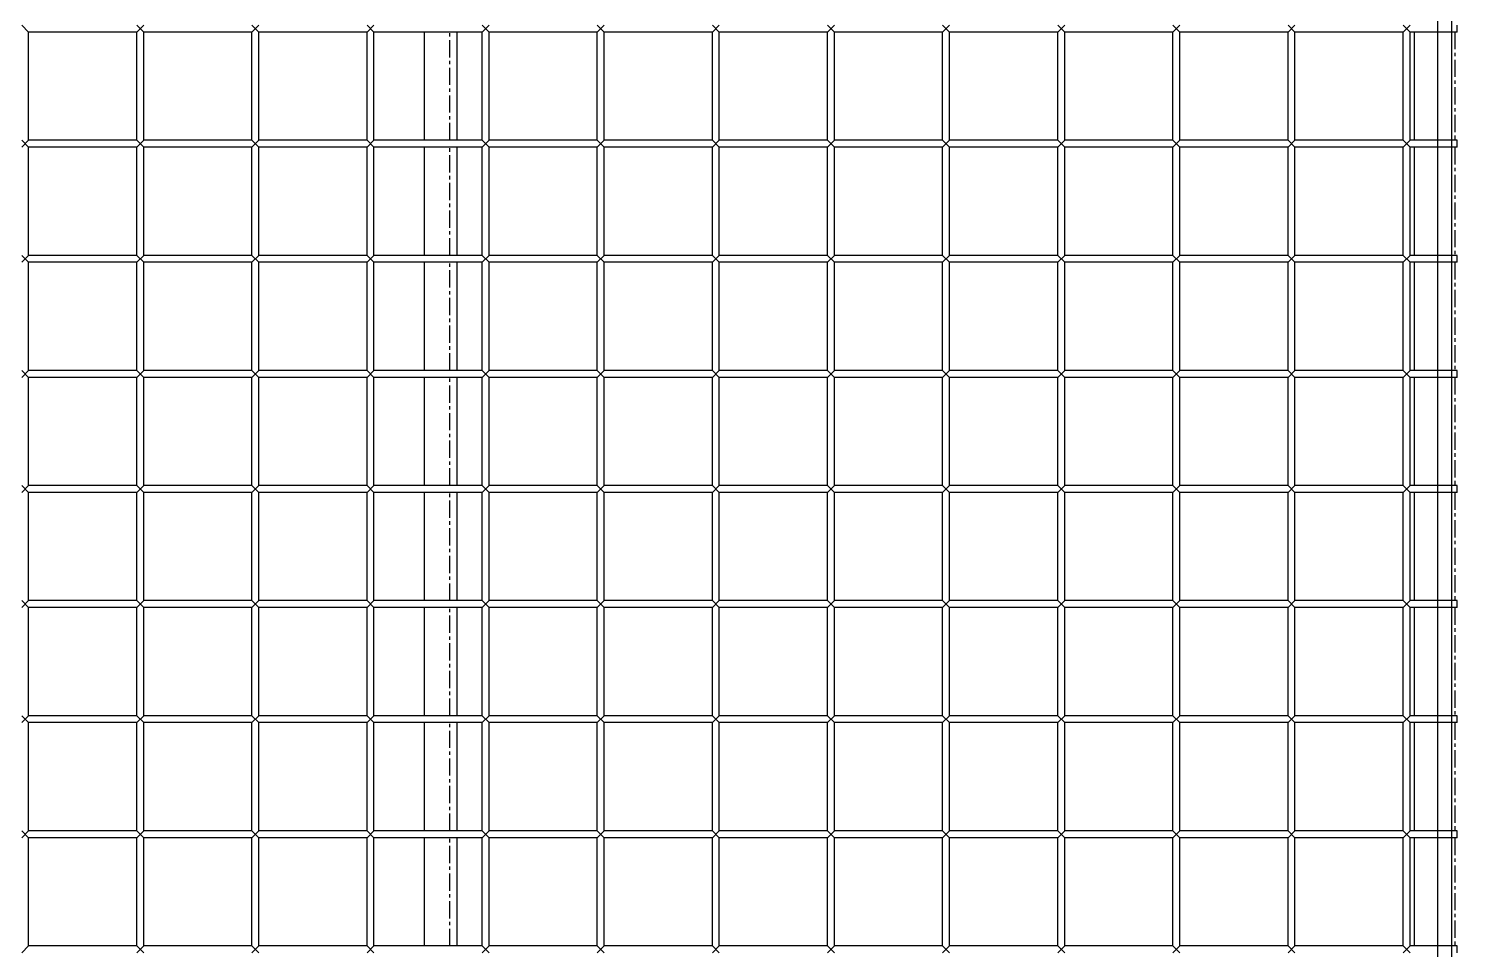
# Model space of a CAD drawing. Header units: millimetres. Extents: x -198529 to 244266, y -64 to 158464.
# Drawn here: x -167832 to -167211, y 97567 to 97967 of the extents above; entities that cross this region are included whole.
import ezdxf

# ---------------------------------------------------------------- set-up
doc = ezdxf.new("R2010")
doc.units = ezdxf.units.MM
doc.linetypes.add('CENTER', pattern=[12, 7.5, -1.5, 1.5, -1.5])
doc.layers.add('0-DCC', color=30, linetype='Continuous')
doc.layers.add('0-DCC-STRUC', color=180, linetype='Continuous')

# ---------------------------------------------------------------- blocks, each defined once
blk = doc.blocks.new('DCC2850x1800(右)')
at = {"color": 0, "linetype": 'Continuous'}
for p, q in [((62969, -72906.48), (62969, -72903.48)), ((62992.5, -72906.48), (62989.5, -72903.48)), ((62992.5, -72903.48), (62989.5, -72906.48)), ((63042.5, -72906.48), (63039.5, -72903.48)), ((63042.5, -72903.48), (63039.5, -72906.48)), ((63092.5, -72906.48), (63089.5, -72903.48)), ((63092.5, -72903.48), (63089.5, -72906.48)), ((63142.5, -72906.48), (63139.5, -72903.48)), ((63142.5, -72903.48), (63139.5, -72906.48)), ((63192.5, -72906.48), (63189.5, -72903.48)), ((63192.5, -72903.48), (63189.5, -72906.48)), ((63242.5, -72906.48), (63239.5, -72903.48)), ((63242.5, -72903.48), (63239.5, -72906.48)), ((63292.5, -72906.48), (63289.5, -72903.48)), ((63292.5, -72903.48), (63289.5, -72906.48)), ((63342.5, -72906.48), (63339.5, -72903.48)), ((63342.5, -72903.48), (63339.5, -72906.48)), ((63392.5, -72906.48), (63389.5, -72903.48)), ((63392.5, -72903.48), (63389.5, -72906.48)), ((63442.5, -72906.48), (63439.5, -72903.48)), ((63442.5, -72903.48), (63439.5, -72906.48)), ((63492.5, -72906.48), (63489.5, -72903.48)), ((63492.5, -72903.48), (63489.5, -72906.48)), ((63542.5, -72906.48), (63539.5, -72903.48)), ((63542.5, -72903.48), (63539.5, -72906.48)), ((63592.5, -72903.48), (63589.5, -72906.48)), ((62969, -72906.48), (62989.5, -72906.48)), ((62987.5, -72953.48), (62987.5, -72906.48)), ((62989.5, -72953.48), (62989.5, -72906.48)), ((62992.5, -72953.48), (62992.5, -72906.48)), ((62992.5, -72906.48), (63039.5, -72906.48)), ((63039.5, -72953.48), (63039.5, -72906.48)), ((63042.5, -72906.48), (63089.5, -72906.48)), ((63042.5, -72953.48), (63042.5, -72906.48)), ((63089.5, -72953.48), (63089.5, -72906.48)), ((63092.5, -72906.48), (63139.5, -72906.48)), ((63092.5, -72953.48), (63092.5, -72906.48)), ((63139.5, -72953.48), (63139.5, -72906.48)), ((63142.5, -72906.48), (63189.5, -72906.48)), ((63142.5, -72953.48), (63142.5, -72906.48)), ((63189.5, -72953.48), (63189.5, -72906.48)), ((63192.5, -72906.48), (63239.5, -72906.48)), ((63192.5, -72953.48), (63192.5, -72906.48)), ((63239.5, -72953.48), (63239.5, -72906.48)), ((63242.5, -72906.48), (63289.5, -72906.48)), ((63242.5, -72953.48), (63242.5, -72906.48)), ((63289.5, -72953.48), (63289.5, -72906.48)), ((63292.5, -72906.48), (63339.5, -72906.48)), ((63292.5, -72953.48), (63292.5, -72906.48)), ((63339.5, -72953.48), (63339.5, -72906.48)), ((63342.5, -72906.48), (63389.5, -72906.48)), ((63342.5, -72953.48), (63342.5, -72906.48)), ((63389.5, -72953.48), (63389.5, -72906.48)), ((63392.5, -72906.48), (63439.5, -72906.48)), ((63392.5, -72953.48), (63392.5, -72906.48)), ((63403.5, -72906.48), (63403.5, -72953.48)), ((63417.5, -72953.48), (63417.5, -72906.48)), ((63439.5, -72953.48), (63439.5, -72906.48)), ((63442.5, -72906.48), (63489.5, -72906.48)), ((63442.5, -72953.48), (63442.5, -72906.48)), ((63489.5, -72953.48), (63489.5, -72906.48)), ((63492.5, -72906.48), (63539.5, -72906.48)), ((63492.5, -72953.48), (63492.5, -72906.48)), ((63539.5, -72953.48), (63539.5, -72906.48)), ((63542.5, -72906.48), (63589.5, -72906.48)), ((63542.5, -72953.48), (63542.5, -72906.48)), ((63589.5, -72953.48), (63589.5, -72906.48)), ((62969, -72953.48), (62989.5, -72953.48)), ((62969, -72956.48), (62969, -72953.48)), ((62992.5, -72956.48), (62989.5, -72953.48)), ((62992.5, -72953.48), (62989.5, -72956.48)), ((62992.5, -72953.48), (63039.5, -72953.48)), ((63042.5, -72956.48), (63039.5, -72953.48)), ((63042.5, -72953.48), (63039.5, -72956.48)), ((63042.5, -72953.48), (63089.5, -72953.48)), ((63092.5, -72956.48), (63089.5, -72953.48)), ((63092.5, -72953.48), (63089.5, -72956.48)), ((63092.5, -72953.48), (63139.5, -72953.48)), ((63142.5, -72956.48), (63139.5, -72953.48)), ((63142.5, -72953.48), (63139.5, -72956.48)), ((63142.5, -72953.48), (63189.5, -72953.48)), ((63192.5, -72956.48), (63189.5, -72953.48)), ((63192.5, -72953.48), (63189.5, -72956.48)), ((63192.5, -72953.48), (63239.5, -72953.48)), ((63242.5, -72956.48), (63239.5, -72953.48)), ((63242.5, -72953.48), (63239.5, -72956.48)), ((63242.5, -72953.48), (63289.5, -72953.48)), ((63292.5, -72956.48), (63289.5, -72953.48)), ((63292.5, -72953.48), (63289.5, -72956.48)), ((63292.5, -72953.48), (63339.5, -72953.48)), ((63342.5, -72956.48), (63339.5, -72953.48)), ((63342.5, -72953.48), (63339.5, -72956.48)), ((63342.5, -72953.48), (63389.5, -72953.48)), ((63392.5, -72956.48), (63389.5, -72953.48)), ((63392.5, -72953.48), (63389.5, -72956.48)), ((63392.5, -72953.48), (63439.5, -72953.48)), ((63442.5, -72956.48), (63439.5, -72953.48)), ((63442.5, -72953.48), (63439.5, -72956.48)), ((63442.5, -72953.48), (63489.5, -72953.48)), ((63492.5, -72956.48), (63489.5, -72953.48)), ((63492.5, -72953.48), (63489.5, -72956.48)), ((63492.5, -72953.48), (63539.5, -72953.48)), ((63542.5, -72956.48), (63539.5, -72953.48)), ((63542.5, -72953.48), (63539.5, -72956.48)), ((63542.5, -72953.48), (63589.5, -72953.48)), ((63592.5, -72956.48), (63589.5, -72953.48)), ((63592.5, -72953.48), (63589.5, -72956.48)), ((62969, -72956.48), (62989.5, -72956.48)), ((62987.5, -73003.48), (62987.5, -72956.48)), ((62989.5, -73003.48), (62989.5, -72956.48)), ((62992.5, -73003.48), (62992.5, -72956.48)), ((62992.5, -72956.48), (63039.5, -72956.48)), ((63039.5, -73003.48), (63039.5, -72956.48)), ((63042.5, -72956.48), (63089.5, -72956.48)), ((63042.5, -73003.48), (63042.5, -72956.48)), ((63089.5, -73003.48), (63089.5, -72956.48)), ((63092.5, -72956.48), (63139.5, -72956.48)), ((63092.5, -73003.48), (63092.5, -72956.48)), ((63139.5, -73003.48), (63139.5, -72956.48)), ((63142.5, -72956.48), (63189.5, -72956.48)), ((63142.5, -73003.48), (63142.5, -72956.48)), ((63189.5, -73003.48), (63189.5, -72956.48)), ((63192.5, -72956.48), (63239.5, -72956.48)), ((63192.5, -73003.48), (63192.5, -72956.48)), ((63239.5, -73003.48), (63239.5, -72956.48)), ((63242.5, -72956.48), (63289.5, -72956.48)), ((63242.5, -73003.48), (63242.5, -72956.48)), ((63289.5, -73003.48), (63289.5, -72956.48)), ((63292.5, -72956.48), (63339.5, -72956.48)), ((63292.5, -73003.48), (63292.5, -72956.48)), ((63339.5, -73003.48), (63339.5, -72956.48)), ((63342.5, -72956.48), (63389.5, -72956.48)), ((63342.5, -73003.48), (63342.5, -72956.48)), ((63389.5, -73003.48), (63389.5, -72956.48)), ((63392.5, -72956.48), (63439.5, -72956.48)), ((63392.5, -73003.48), (63392.5, -72956.48)), ((63403.5, -72956.48), (63403.5, -73003.48)), ((63417.5, -73003.48), (63417.5, -72956.48)), ((63439.5, -73003.48), (63439.5, -72956.48)), ((63442.5, -72956.48), (63489.5, -72956.48)), ((63442.5, -73003.48), (63442.5, -72956.48)), ((63489.5, -73003.48), (63489.5, -72956.48)), ((63492.5, -72956.48), (63539.5, -72956.48)), ((63492.5, -73003.48), (63492.5, -72956.48)), ((63539.5, -73003.48), (63539.5, -72956.48)), ((63542.5, -72956.48), (63589.5, -72956.48)), ((63542.5, -73003.48), (63542.5, -72956.48)), ((63589.5, -73003.48), (63589.5, -72956.48)), ((62969, -73003.48), (62989.5, -73003.48)), ((62969, -73006.48), (62969, -73003.48)), ((62992.5, -73006.48), (62989.5, -73003.48)), ((62992.5, -73003.48), (62989.5, -73006.48)), ((62992.5, -73003.48), (63039.5, -73003.48)), ((63042.5, -73006.48), (63039.5, -73003.48)), ((63042.5, -73003.48), (63039.5, -73006.48)), ((63042.5, -73003.48), (63089.5, -73003.48)), ((63092.5, -73006.48), (63089.5, -73003.48)), ((63092.5, -73003.48), (63089.5, -73006.48)), ((63092.5, -73003.48), (63139.5, -73003.48)), ((63142.5, -73006.48), (63139.5, -73003.48)), ((63142.5, -73003.48), (63139.5, -73006.48)), ((63142.5, -73003.48), (63189.5, -73003.48)), ((63192.5, -73006.48), (63189.5, -73003.48)), ((63192.5, -73003.48), (63189.5, -73006.48)), ((63192.5, -73003.48), (63239.5, -73003.48)), ((63242.5, -73006.48), (63239.5, -73003.48)), ((63242.5, -73003.48), (63239.5, -73006.48)), ((63242.5, -73003.48), (63289.5, -73003.48)), ((63292.5, -73006.48), (63289.5, -73003.48)), ((63292.5, -73003.48), (63289.5, -73006.48)), ((63292.5, -73003.48), (63339.5, -73003.48)), ((63342.5, -73006.48), (63339.5, -73003.48)), ((63342.5, -73003.48), (63339.5, -73006.48)), ((63342.5, -73003.48), (63389.5, -73003.48)), ((63392.5, -73006.48), (63389.5, -73003.48)), ((63392.5, -73003.48), (63389.5, -73006.48)), ((63392.5, -73003.48), (63439.5, -73003.48)), ((63442.5, -73006.48), (63439.5, -73003.48)), ((63442.5, -73003.48), (63439.5, -73006.48)), ((63442.5, -73003.48), (63489.5, -73003.48)), ((63492.5, -73006.48), (63489.5, -73003.48)), ((63492.5, -73003.48), (63489.5, -73006.48)), ((63492.5, -73003.48), (63539.5, -73003.48)), ((63542.5, -73006.48), (63539.5, -73003.48)), ((63542.5, -73003.48), (63539.5, -73006.48)), ((63542.5, -73003.48), (63589.5, -73003.48)), ((63592.5, -73006.48), (63589.5, -73003.48)), ((63592.5, -73003.48), (63589.5, -73006.48)), ((62969, -73006.48), (62989.5, -73006.48)), ((62987.5, -73053.48), (62987.5, -73006.48)), ((62989.5, -73053.48), (62989.5, -73006.48)), ((62992.5, -73053.48), (62992.5, -73006.48)), ((62992.5, -73006.48), (63039.5, -73006.48)), ((63039.5, -73053.48), (63039.5, -73006.48)), ((63042.5, -73006.48), (63089.5, -73006.48)), ((63042.5, -73053.48), (63042.5, -73006.48)), ((63089.5, -73053.48), (63089.5, -73006.48)), ((63092.5, -73006.48), (63139.5, -73006.48)), ((63092.5, -73053.48), (63092.5, -73006.48)), ((63139.5, -73053.48), (63139.5, -73006.48)), ((63142.5, -73006.48), (63189.5, -73006.48)), ((63142.5, -73053.48), (63142.5, -73006.48)), ((63189.5, -73053.48), (63189.5, -73006.48)), ((63192.5, -73006.48), (63239.5, -73006.48)), ((63192.5, -73053.48), (63192.5, -73006.48)), ((63239.5, -73053.48), (63239.5, -73006.48)), ((63242.5, -73006.48), (63289.5, -73006.48)), ((63242.5, -73053.48), (63242.5, -73006.48)), ((63289.5, -73053.48), (63289.5, -73006.48)), ((63292.5, -73006.48), (63339.5, -73006.48)), ((63292.5, -73053.48), (63292.5, -73006.48)), ((63339.5, -73053.48), (63339.5, -73006.48)), ((63342.5, -73006.48), (63389.5, -73006.48)), ((63342.5, -73053.48), (63342.5, -73006.48)), ((63389.5, -73053.48), (63389.5, -73006.48)), ((63392.5, -73006.48), (63439.5, -73006.48)), ((63392.5, -73053.48), (63392.5, -73006.48)), ((63403.5, -73006.48), (63403.5, -73053.48)), ((63417.5, -73053.48), (63417.5, -73006.48)), ((63439.5, -73053.48), (63439.5, -73006.48)), ((63442.5, -73006.48), (63489.5, -73006.48)), ((63442.5, -73053.48), (63442.5, -73006.48)), ((63489.5, -73053.48), (63489.5, -73006.48)), ((63492.5, -73006.48), (63539.5, -73006.48)), ((63492.5, -73053.48), (63492.5, -73006.48)), ((63539.5, -73053.48), (63539.5, -73006.48)), ((63542.5, -73006.48), (63589.5, -73006.48)), ((63542.5, -73053.48), (63542.5, -73006.48)), ((63589.5, -73053.48), (63589.5, -73006.48)), ((62969, -73053.48), (62989.5, -73053.48)), ((62969, -73056.48), (62969, -73053.48)), ((62992.5, -73056.48), (62989.5, -73053.48)), ((62992.5, -73053.48), (62989.5, -73056.48)), ((62992.5, -73053.48), (63039.5, -73053.48)), ((63042.5, -73056.48), (63039.5, -73053.48)), ((63042.5, -73053.48), (63039.5, -73056.48)), ((63042.5, -73053.48), (63089.5, -73053.48)), ((63092.5, -73056.48), (63089.5, -73053.48)), ((63092.5, -73053.48), (63089.5, -73056.48)), ((63092.5, -73053.48), (63139.5, -73053.48)), ((63142.5, -73056.48), (63139.5, -73053.48)), ((63142.5, -73053.48), (63139.5, -73056.48)), ((63142.5, -73053.48), (63189.5, -73053.48)), ((63192.5, -73056.48), (63189.5, -73053.48)), ((63192.5, -73053.48), (63189.5, -73056.48)), ((63192.5, -73053.48), (63239.5, -73053.48)), ((63242.5, -73056.48), (63239.5, -73053.48)), ((63242.5, -73053.48), (63239.5, -73056.48)), ((63242.5, -73053.48), (63289.5, -73053.48)), ((63292.5, -73056.48), (63289.5, -73053.48)), ((63292.5, -73053.48), (63289.5, -73056.48)), ((63292.5, -73053.48), (63339.5, -73053.48)), ((63342.5, -73056.48), (63339.5, -73053.48)), ((63342.5, -73053.48), (63339.5, -73056.48)), ((63342.5, -73053.48), (63389.5, -73053.48)), ((63392.5, -73056.48), (63389.5, -73053.48)), ((63392.5, -73053.48), (63389.5, -73056.48)), ((63392.5, -73053.48), (63439.5, -73053.48)), ((63442.5, -73056.48), (63439.5, -73053.48)), ((63442.5, -73053.48), (63439.5, -73056.48)), ((63442.5, -73053.48), (63489.5, -73053.48)), ((63492.5, -73056.48), (63489.5, -73053.48)), ((63492.5, -73053.48), (63489.5, -73056.48)), ((63492.5, -73053.48), (63539.5, -73053.48)), ((63542.5, -73056.48), (63539.5, -73053.48)), ((63542.5, -73053.48), (63539.5, -73056.48)), ((63542.5, -73053.48), (63589.5, -73053.48)), ((63592.5, -73056.48), (63589.5, -73053.48)), ((63592.5, -73053.48), (63589.5, -73056.48)), ((62969, -73056.48), (62989.5, -73056.48)), ((62987.5, -73103.48), (62987.5, -73056.48)), ((62989.5, -73103.48), (62989.5, -73056.48)), ((62992.5, -73103.48), (62992.5, -73056.48)), ((62992.5, -73056.48), (63039.5, -73056.48)), ((63039.5, -73103.48), (63039.5, -73056.48)), ((63042.5, -73056.48), (63089.5, -73056.48)), ((63042.5, -73103.48), (63042.5, -73056.48)), ((63089.5, -73103.48), (63089.5, -73056.48)), ((63092.5, -73056.48), (63139.5, -73056.48)), ((63092.5, -73103.48), (63092.5, -73056.48)), ((63139.5, -73103.48), (63139.5, -73056.48)), ((63142.5, -73056.48), (63189.5, -73056.48)), ((63142.5, -73103.48), (63142.5, -73056.48)), ((63189.5, -73103.48), (63189.5, -73056.48)), ((63192.5, -73056.48), (63239.5, -73056.48)), ((63192.5, -73103.48), (63192.5, -73056.48)), ((63239.5, -73103.48), (63239.5, -73056.48)), ((63242.5, -73056.48), (63289.5, -73056.48)), ((63242.5, -73103.48), (63242.5, -73056.48)), ((63289.5, -73103.48), (63289.5, -73056.48)), ((63292.5, -73056.48), (63339.5, -73056.48)), ((63292.5, -73103.48), (63292.5, -73056.48)), ((63339.5, -73103.48), (63339.5, -73056.48)), ((63342.5, -73056.48), (63389.5, -73056.48)), ((63342.5, -73103.48), (63342.5, -73056.48)), ((63389.5, -73103.48), (63389.5, -73056.48)), ((63392.5, -73056.48), (63439.5, -73056.48)), ((63392.5, -73103.48), (63392.5, -73056.48)), ((63403.5, -73056.48), (63403.5, -73103.48)), ((63417.5, -73103.48), (63417.5, -73056.48)), ((63439.5, -73103.48), (63439.5, -73056.48)), ((63442.5, -73056.48), (63489.5, -73056.48)), ((63442.5, -73103.48), (63442.5, -73056.48)), ((63489.5, -73103.48), (63489.5, -73056.48)), ((63492.5, -73056.48), (63539.5, -73056.48)), ((63492.5, -73103.48), (63492.5, -73056.48)), ((63539.5, -73103.48), (63539.5, -73056.48)), ((63542.5, -73056.48), (63589.5, -73056.48)), ((63542.5, -73103.48), (63542.5, -73056.48)), ((63589.5, -73103.48), (63589.5, -73056.48)), ((62969, -73103.48), (62989.5, -73103.48)), ((62969, -73106.48), (62969, -73103.48)), ((62992.5, -73106.48), (62989.5, -73103.48)), ((62992.5, -73103.48), (62989.5, -73106.48)), ((62992.5, -73103.48), (63039.5, -73103.48)), ((63042.5, -73106.48), (63039.5, -73103.48)), ((63042.5, -73103.48), (63039.5, -73106.48)), ((63042.5, -73103.48), (63089.5, -73103.48)), ((63092.5, -73106.48), (63089.5, -73103.48)), ((63092.5, -73103.48), (63089.5, -73106.48)), ((63092.5, -73103.48), (63139.5, -73103.48)), ((63142.5, -73106.48), (63139.5, -73103.48)), ((63142.5, -73103.48), (63139.5, -73106.48)), ((63142.5, -73103.48), (63189.5, -73103.48)), ((63192.5, -73106.48), (63189.5, -73103.48)), ((63192.5, -73103.48), (63189.5, -73106.48)), ((63192.5, -73103.48), (63239.5, -73103.48)), ((63242.5, -73106.48), (63239.5, -73103.48)), ((63242.5, -73103.48), (63239.5, -73106.48)), ((63242.5, -73103.48), (63289.5, -73103.48)), ((63292.5, -73106.48), (63289.5, -73103.48)), ((63292.5, -73103.48), (63289.5, -73106.48)), ((63292.5, -73103.48), (63339.5, -73103.48)), ((63342.5, -73106.48), (63339.5, -73103.48)), ((63342.5, -73103.48), (63339.5, -73106.48)), ((63342.5, -73103.48), (63389.5, -73103.48)), ((63392.5, -73106.48), (63389.5, -73103.48)), ((63392.5, -73103.48), (63389.5, -73106.48)), ((63392.5, -73103.48), (63439.5, -73103.48)), ((63442.5, -73106.48), (63439.5, -73103.48)), ((63442.5, -73103.48), (63439.5, -73106.48)), ((63442.5, -73103.48), (63489.5, -73103.48)), ((63492.5, -73106.48), (63489.5, -73103.48)), ((63492.5, -73103.48), (63489.5, -73106.48)), ((63492.5, -73103.48), (63539.5, -73103.48)), ((63542.5, -73106.48), (63539.5, -73103.48)), ((63542.5, -73103.48), (63539.5, -73106.48)), ((63542.5, -73103.48), (63589.5, -73103.48)), ((63592.5, -73106.48), (63589.5, -73103.48)), ((63592.5, -73103.48), (63589.5, -73106.48)), ((62969, -73106.48), (62989.5, -73106.48)), ((62987.5, -73153.48), (62987.5, -73106.48)), ((62989.5, -73153.48), (62989.5, -73106.48)), ((62992.5, -73153.48), (62992.5, -73106.48)), ((62992.5, -73106.48), (63039.5, -73106.48)), ((63039.5, -73153.48), (63039.5, -73106.48)), ((63042.5, -73106.48), (63089.5, -73106.48)), ((63042.5, -73153.48), (63042.5, -73106.48)), ((63089.5, -73153.48), (63089.5, -73106.48)), ((63092.5, -73106.48), (63139.5, -73106.48)), ((63092.5, -73153.48), (63092.5, -73106.48)), ((63139.5, -73153.48), (63139.5, -73106.48)), ((63142.5, -73106.48), (63189.5, -73106.48)), ((63142.5, -73153.48), (63142.5, -73106.48)), ((63189.5, -73153.48), (63189.5, -73106.48)), ((63192.5, -73106.48), (63239.5, -73106.48)), ((63192.5, -73153.48), (63192.5, -73106.48)), ((63239.5, -73153.48), (63239.5, -73106.48)), ((63242.5, -73106.48), (63289.5, -73106.48)), ((63242.5, -73153.48), (63242.5, -73106.48)), ((63289.5, -73153.48), (63289.5, -73106.48)), ((63292.5, -73106.48), (63339.5, -73106.48)), ((63292.5, -73153.48), (63292.5, -73106.48)), ((63339.5, -73153.48), (63339.5, -73106.48)), ((63342.5, -73106.48), (63389.5, -73106.48)), ((63342.5, -73153.48), (63342.5, -73106.48)), ((63389.5, -73153.48), (63389.5, -73106.48)), ((63392.5, -73106.48), (63439.5, -73106.48)), ((63392.5, -73153.48), (63392.5, -73106.48)), ((63403.5, -73106.48), (63403.5, -73153.48)), ((63417.5, -73153.48), (63417.5, -73106.48)), ((63439.5, -73153.48), (63439.5, -73106.48)), ((63442.5, -73106.48), (63489.5, -73106.48)), ((63442.5, -73153.48), (63442.5, -73106.48)), ((63489.5, -73153.48), (63489.5, -73106.48)), ((63492.5, -73106.48), (63539.5, -73106.48)), ((63492.5, -73153.48), (63492.5, -73106.48)), ((63539.5, -73153.48), (63539.5, -73106.48)), ((63542.5, -73106.48), (63589.5, -73106.48)), ((63542.5, -73153.48), (63542.5, -73106.48)), ((63589.5, -73153.48), (63589.5, -73106.48)), ((62969, -73153.48), (62989.5, -73153.48)), ((62969, -73156.48), (62969, -73153.48)), ((62992.5, -73156.48), (62989.5, -73153.48)), ((62992.5, -73153.48), (62989.5, -73156.48)), ((62992.5, -73153.48), (63039.5, -73153.48)), ((63042.5, -73156.48), (63039.5, -73153.48)), ((63042.5, -73153.48), (63039.5, -73156.48)), ((63042.5, -73153.48), (63089.5, -73153.48)), ((63092.5, -73156.48), (63089.5, -73153.48)), ((63092.5, -73153.48), (63089.5, -73156.48)), ((63092.5, -73153.48), (63139.5, -73153.48)), ((63142.5, -73156.48), (63139.5, -73153.48)), ((63142.5, -73153.48), (63139.5, -73156.48)), ((63142.5, -73153.48), (63189.5, -73153.48)), ((63192.5, -73156.48), (63189.5, -73153.48)), ((63192.5, -73153.48), (63189.5, -73156.48)), ((63192.5, -73153.48), (63239.5, -73153.48)), ((63242.5, -73156.48), (63239.5, -73153.48)), ((63242.5, -73153.48), (63239.5, -73156.48)), ((63242.5, -73153.48), (63289.5, -73153.48)), ((63292.5, -73156.48), (63289.5, -73153.48)), ((63292.5, -73153.48), (63289.5, -73156.48)), ((63292.5, -73153.48), (63339.5, -73153.48)), ((63342.5, -73156.48), (63339.5, -73153.48)), ((63342.5, -73153.48), (63339.5, -73156.48)), ((63342.5, -73153.48), (63389.5, -73153.48)), ((63392.5, -73156.48), (63389.5, -73153.48)), ((63392.5, -73153.48), (63389.5, -73156.48)), ((63392.5, -73153.48), (63439.5, -73153.48)), ((63442.5, -73156.48), (63439.5, -73153.48)), ((63442.5, -73153.48), (63439.5, -73156.48)), ((63442.5, -73153.48), (63489.5, -73153.48)), ((63492.5, -73156.48), (63489.5, -73153.48)), ((63492.5, -73153.48), (63489.5, -73156.48)), ((63492.5, -73153.48), (63539.5, -73153.48)), ((63542.5, -73156.48), (63539.5, -73153.48)), ((63542.5, -73153.48), (63539.5, -73156.48)), ((63542.5, -73153.48), (63589.5, -73153.48)), ((63592.5, -73156.48), (63589.5, -73153.48)), ((63592.5, -73153.48), (63589.5, -73156.48)), ((62969, -73156.48), (62989.5, -73156.48)), ((62987.5, -73203.48), (62987.5, -73156.48)), ((62989.5, -73203.48), (62989.5, -73156.48)), ((62992.5, -73203.48), (62992.5, -73156.48)), ((62992.5, -73156.48), (63039.5, -73156.48)), ((63039.5, -73203.48), (63039.5, -73156.48)), ((63042.5, -73156.48), (63089.5, -73156.48)), ((63042.5, -73203.48), (63042.5, -73156.48)), ((63089.5, -73203.48), (63089.5, -73156.48)), ((63092.5, -73156.48), (63139.5, -73156.48)), ((63092.5, -73203.48), (63092.5, -73156.48)), ((63139.5, -73203.48), (63139.5, -73156.48)), ((63142.5, -73156.48), (63189.5, -73156.48)), ((63142.5, -73203.48), (63142.5, -73156.48)), ((63189.5, -73203.48), (63189.5, -73156.48)), ((63192.5, -73156.48), (63239.5, -73156.48)), ((63192.5, -73203.48), (63192.5, -73156.48)), ((63239.5, -73203.48), (63239.5, -73156.48)), ((63242.5, -73156.48), (63289.5, -73156.48)), ((63242.5, -73203.48), (63242.5, -73156.48)), ((63289.5, -73203.48), (63289.5, -73156.48)), ((63292.5, -73156.48), (63339.5, -73156.48)), ((63292.5, -73203.48), (63292.5, -73156.48)), ((63339.5, -73203.48), (63339.5, -73156.48)), ((63342.5, -73156.48), (63389.5, -73156.48)), ((63342.5, -73203.48), (63342.5, -73156.48)), ((63389.5, -73203.48), (63389.5, -73156.48)), ((63392.5, -73156.48), (63439.5, -73156.48)), ((63392.5, -73203.48), (63392.5, -73156.48)), ((63403.5, -73156.48), (63403.5, -73203.48)), ((63417.5, -73203.48), (63417.5, -73156.48)), ((63439.5, -73203.48), (63439.5, -73156.48)), ((63442.5, -73156.48), (63489.5, -73156.48)), ((63442.5, -73203.48), (63442.5, -73156.48)), ((63489.5, -73203.48), (63489.5, -73156.48)), ((63492.5, -73156.48), (63539.5, -73156.48)), ((63492.5, -73203.48), (63492.5, -73156.48)), ((63539.5, -73203.48), (63539.5, -73156.48)), ((63542.5, -73156.48), (63589.5, -73156.48)), ((63542.5, -73203.48), (63542.5, -73156.48)), ((63589.5, -73203.48), (63589.5, -73156.48)), ((62969, -73203.48), (62989.5, -73203.48)), ((62969, -73206.48), (62969, -73203.48)), ((62992.5, -73206.48), (62989.5, -73203.48)), ((62992.5, -73203.48), (62989.5, -73206.48)), ((62992.5, -73203.48), (63039.5, -73203.48)), ((63042.5, -73206.48), (63039.5, -73203.48)), ((63042.5, -73203.48), (63039.5, -73206.48)), ((63042.5, -73203.48), (63089.5, -73203.48)), ((63092.5, -73206.48), (63089.5, -73203.48)), ((63092.5, -73203.48), (63089.5, -73206.48)), ((63092.5, -73203.48), (63139.5, -73203.48)), ((63142.5, -73206.48), (63139.5, -73203.48)), ((63142.5, -73203.48), (63139.5, -73206.48)), ((63142.5, -73203.48), (63189.5, -73203.48)), ((63192.5, -73206.48), (63189.5, -73203.48)), ((63192.5, -73203.48), (63189.5, -73206.48)), ((63192.5, -73203.48), (63239.5, -73203.48)), ((63242.5, -73206.48), (63239.5, -73203.48)), ((63242.5, -73203.48), (63239.5, -73206.48)), ((63242.5, -73203.48), (63289.5, -73203.48)), ((63292.5, -73206.48), (63289.5, -73203.48)), ((63292.5, -73203.48), (63289.5, -73206.48)), ((63292.5, -73203.48), (63339.5, -73203.48)), ((63342.5, -73206.48), (63339.5, -73203.48)), ((63342.5, -73203.48), (63339.5, -73206.48)), ((63342.5, -73203.48), (63389.5, -73203.48)), ((63392.5, -73206.48), (63389.5, -73203.48)), ((63392.5, -73203.48), (63389.5, -73206.48)), ((63392.5, -73203.48), (63439.5, -73203.48)), ((63442.5, -73206.48), (63439.5, -73203.48)), ((63442.5, -73203.48), (63439.5, -73206.48)), ((63442.5, -73203.48), (63489.5, -73203.48)), ((63492.5, -73206.48), (63489.5, -73203.48)), ((63492.5, -73203.48), (63489.5, -73206.48)), ((63492.5, -73203.48), (63539.5, -73203.48)), ((63542.5, -73206.48), (63539.5, -73203.48)), ((63542.5, -73203.48), (63539.5, -73206.48)), ((63542.5, -73203.48), (63589.5, -73203.48)), ((63592.5, -73206.48), (63589.5, -73203.48)), ((63592.5, -73203.48), (63589.5, -73206.48)), ((62969, -73206.48), (62989.5, -73206.48)), ((62987.5, -73253.48), (62987.5, -73206.48)), ((62989.5, -73253.48), (62989.5, -73206.48)), ((62992.5, -73253.48), (62992.5, -73206.48)), ((62992.5, -73206.48), (63039.5, -73206.48)), ((63039.5, -73253.48), (63039.5, -73206.48)), ((63042.5, -73206.48), (63089.5, -73206.48)), ((63042.5, -73253.48), (63042.5, -73206.48)), ((63089.5, -73253.48), (63089.5, -73206.48)), ((63092.5, -73206.48), (63139.5, -73206.48)), ((63092.5, -73253.48), (63092.5, -73206.48)), ((63139.5, -73253.48), (63139.5, -73206.48)), ((63142.5, -73206.48), (63189.5, -73206.48)), ((63142.5, -73253.48), (63142.5, -73206.48)), ((63189.5, -73253.48), (63189.5, -73206.48)), ((63192.5, -73206.48), (63239.5, -73206.48)), ((63192.5, -73253.48), (63192.5, -73206.48)), ((63239.5, -73253.48), (63239.5, -73206.48)), ((63242.5, -73206.48), (63289.5, -73206.48)), ((63242.5, -73253.48), (63242.5, -73206.48)), ((63289.5, -73253.48), (63289.5, -73206.48)), ((63292.5, -73206.48), (63339.5, -73206.48)), ((63292.5, -73253.48), (63292.5, -73206.48)), ((63339.5, -73253.48), (63339.5, -73206.48)), ((63342.5, -73206.48), (63389.5, -73206.48)), ((63342.5, -73253.48), (63342.5, -73206.48)), ((63389.5, -73253.48), (63389.5, -73206.48)), ((63392.5, -73206.48), (63439.5, -73206.48)), ((63392.5, -73253.48), (63392.5, -73206.48)), ((63403.5, -73206.48), (63403.5, -73253.48)), ((63417.5, -73253.48), (63417.5, -73206.48)), ((63439.5, -73253.48), (63439.5, -73206.48)), ((63442.5, -73206.48), (63489.5, -73206.48)), ((63442.5, -73253.48), (63442.5, -73206.48)), ((63489.5, -73253.48), (63489.5, -73206.48)), ((63492.5, -73206.48), (63539.5, -73206.48)), ((63492.5, -73253.48), (63492.5, -73206.48)), ((63539.5, -73253.48), (63539.5, -73206.48)), ((63542.5, -73206.48), (63589.5, -73206.48)), ((63542.5, -73253.48), (63542.5, -73206.48)), ((63589.5, -73253.48), (63589.5, -73206.48)), ((62969, -73253.48), (62989.5, -73253.48)), ((62969, -73256.48), (62969, -73253.48)), ((62969, -73256.48), (62989.5, -73256.48)), ((62987.5, -73303.48), (62987.5, -73256.48)), ((62992.5, -73256.48), (62989.5, -73253.48)), ((62992.5, -73253.48), (62989.5, -73256.48)), ((62989.5, -73303.48), (62989.5, -73256.48)), ((62992.5, -73253.48), (63039.5, -73253.48)), ((62992.5, -73303.48), (62992.5, -73256.48)), ((62992.5, -73256.48), (63039.5, -73256.48)), ((63042.5, -73256.48), (63039.5, -73253.48)), ((63042.5, -73253.48), (63039.5, -73256.48)), ((63039.5, -73303.48), (63039.5, -73256.48)), ((63042.5, -73253.48), (63089.5, -73253.48)), ((63042.5, -73256.48), (63089.5, -73256.48)), ((63042.5, -73303.48), (63042.5, -73256.48)), ((63092.5, -73256.48), (63089.5, -73253.48)), ((63092.5, -73253.48), (63089.5, -73256.48)), ((63089.5, -73303.48), (63089.5, -73256.48)), ((63092.5, -73253.48), (63139.5, -73253.48)), ((63092.5, -73256.48), (63139.5, -73256.48)), ((63092.5, -73303.48), (63092.5, -73256.48)), ((63142.5, -73256.48), (63139.5, -73253.48)), ((63142.5, -73253.48), (63139.5, -73256.48)), ((63139.5, -73303.48), (63139.5, -73256.48)), ((63142.5, -73253.48), (63189.5, -73253.48)), ((63142.5, -73256.48), (63189.5, -73256.48)), ((63142.5, -73303.48), (63142.5, -73256.48)), ((63192.5, -73256.48), (63189.5, -73253.48)), ((63192.5, -73253.48), (63189.5, -73256.48)), ((63189.5, -73303.48), (63189.5, -73256.48)), ((63192.5, -73253.48), (63239.5, -73253.48)), ((63192.5, -73256.48), (63239.5, -73256.48)), ((63192.5, -73303.48), (63192.5, -73256.48)), ((63242.5, -73256.48), (63239.5, -73253.48)), ((63242.5, -73253.48), (63239.5, -73256.48)), ((63239.5, -73303.48), (63239.5, -73256.48)), ((63242.5, -73253.48), (63289.5, -73253.48)), ((63242.5, -73256.48), (63289.5, -73256.48)), ((63242.5, -73303.48), (63242.5, -73256.48)), ((63292.5, -73256.48), (63289.5, -73253.48)), ((63292.5, -73253.48), (63289.5, -73256.48)), ((63289.5, -73303.48), (63289.5, -73256.48)), ((63292.5, -73253.48), (63339.5, -73253.48)), ((63292.5, -73256.48), (63339.5, -73256.48)), ((63292.5, -73303.48), (63292.5, -73256.48)), ((63342.5, -73256.48), (63339.5, -73253.48)), ((63342.5, -73253.48), (63339.5, -73256.48)), ((63339.5, -73303.48), (63339.5, -73256.48)), ((63342.5, -73253.48), (63389.5, -73253.48)), ((63342.5, -73256.48), (63389.5, -73256.48)), ((63342.5, -73303.48), (63342.5, -73256.48)), ((63392.5, -73256.48), (63389.5, -73253.48)), ((63392.5, -73253.48), (63389.5, -73256.48)), ((63389.5, -73303.48), (63389.5, -73256.48)), ((63392.5, -73253.48), (63439.5, -73253.48)), ((63392.5, -73256.48), (63439.5, -73256.48)), ((63392.5, -73303.48), (63392.5, -73256.48)), ((63403.5, -73256.48), (63403.5, -73303.48)), ((63417.5, -73303.48), (63417.5, -73256.48)), ((63442.5, -73256.48), (63439.5, -73253.48)), ((63442.5, -73253.48), (63439.5, -73256.48)), ((63439.5, -73303.48), (63439.5, -73256.48)), ((63442.5, -73253.48), (63489.5, -73253.48)), ((63442.5, -73256.48), (63489.5, -73256.48)), ((63442.5, -73303.48), (63442.5, -73256.48)), ((63492.5, -73256.48), (63489.5, -73253.48)), ((63492.5, -73253.48), (63489.5, -73256.48)), ((63489.5, -73303.48), (63489.5, -73256.48)), ((63492.5, -73253.48), (63539.5, -73253.48)), ((63492.5, -73256.48), (63539.5, -73256.48)), ((63492.5, -73303.48), (63492.5, -73256.48)), ((63542.5, -73256.48), (63539.5, -73253.48)), ((63542.5, -73253.48), (63539.5, -73256.48)), ((63539.5, -73303.48), (63539.5, -73256.48)), ((63542.5, -73253.48), (63589.5, -73253.48)), ((63542.5, -73256.48), (63589.5, -73256.48)), ((63542.5, -73303.48), (63542.5, -73256.48)), ((63592.5, -73256.48), (63589.5, -73253.48)), ((63592.5, -73253.48), (63589.5, -73256.48)), ((63589.5, -73303.48), (63589.5, -73256.48)), ((62969, -73303.48), (62989.5, -73303.48)), ((62969, -73306.48), (62969, -73303.48)), ((62992.5, -73306.48), (62989.5, -73303.48)), ((62992.5, -73303.48), (62989.5, -73306.48)), ((62992.5, -73303.48), (63039.5, -73303.48)), ((63042.5, -73306.48), (63039.5, -73303.48)), ((63042.5, -73303.48), (63039.5, -73306.48)), ((63042.5, -73303.48), (63089.5, -73303.48)), ((63092.5, -73306.48), (63089.5, -73303.48)), ((63092.5, -73303.48), (63089.5, -73306.48)), ((63092.5, -73303.48), (63139.5, -73303.48)), ((63142.5, -73306.48), (63139.5, -73303.48)), ((63142.5, -73303.48), (63139.5, -73306.48)), ((63142.5, -73303.48), (63189.5, -73303.48)), ((63192.5, -73306.48), (63189.5, -73303.48)), ((63192.5, -73303.48), (63189.5, -73306.48)), ((63192.5, -73303.48), (63239.5, -73303.48)), ((63242.5, -73306.48), (63239.5, -73303.48)), ((63242.5, -73303.48), (63239.5, -73306.48)), ((63242.5, -73303.48), (63289.5, -73303.48)), ((63292.5, -73306.48), (63289.5, -73303.48)), ((63292.5, -73303.48), (63289.5, -73306.48)), ((63292.5, -73303.48), (63339.5, -73303.48)), ((63342.5, -73306.48), (63339.5, -73303.48)), ((63342.5, -73303.48), (63339.5, -73306.48)), ((63342.5, -73303.48), (63389.5, -73303.48)), ((63392.5, -73306.48), (63389.5, -73303.48)), ((63392.5, -73303.48), (63389.5, -73306.48)), ((63392.5, -73303.48), (63439.5, -73303.48)), ((63442.5, -73306.48), (63439.5, -73303.48)), ((63442.5, -73303.48), (63439.5, -73306.48)), ((63442.5, -73303.48), (63489.5, -73303.48)), ((63492.5, -73306.48), (63489.5, -73303.48)), ((63492.5, -73303.48), (63489.5, -73306.48)), ((63492.5, -73303.48), (63539.5, -73303.48)), ((63542.5, -73306.48), (63539.5, -73303.48)), ((63542.5, -73303.48), (63539.5, -73306.48)), ((63542.5, -73303.48), (63589.5, -73303.48)), ((63592.5, -73306.48), (63589.5, -73303.48))]:
    blk.add_line(p, q, dxfattribs=at)
at = {"color": 0, "linetype": 'CENTER'}
for p, q in [((62970, -72906.48), (62970, -72953.48)), ((63406.5, -72953.48), (63406.5, -72906.48)), ((62970, -72956.48), (62970, -73003.48)), ((63406.5, -73003.48), (63406.5, -72956.48)), ((62970, -73006.48), (62970, -73053.48)), ((63406.5, -73053.48), (63406.5, -73006.48)), ((62970, -73056.48), (62970, -73103.48)), ((63406.5, -73103.48), (63406.5, -73056.48)), ((62970, -73106.48), (62970, -73153.48)), ((63406.5, -73153.48), (63406.5, -73106.48)), ((62970, -73156.48), (62970, -73203.48)), ((63406.5, -73203.48), (63406.5, -73156.48)), ((62970, -73206.48), (62970, -73253.48)), ((63406.5, -73253.48), (63406.5, -73206.48)), ((62970, -73256.48), (62970, -73303.48)), ((63406.5, -73303.48), (63406.5, -73256.48))]:
    blk.add_line(p, q, dxfattribs=at)

msp = doc.modelspace()

# ---------------------------------------------------------------- linework, layer by layer
at = {"layer": '0-DCC-STRUC'}
for points in [[(-167070.3, 98123.01), (-167220.3, 98123.01), (-167220.3, 96463.01), (-167070.3, 96463.01)], [(-167076.3, 98123.01), (-167214.3, 98123.01), (-167214.3, 96463.01), (-167076.3, 96463.01)]]:
    msp.add_lwpolyline(points, close=True, dxfattribs=at)

# ---------------------------------------------------------------- block references
at = {"layer": '0-DCC', "xscale": -1}
msp.add_blockref('DCC2850x1800(右)', (-104242.77, 170871.49), dxfattribs=at)

doc.saveas('drawing.dxf')
